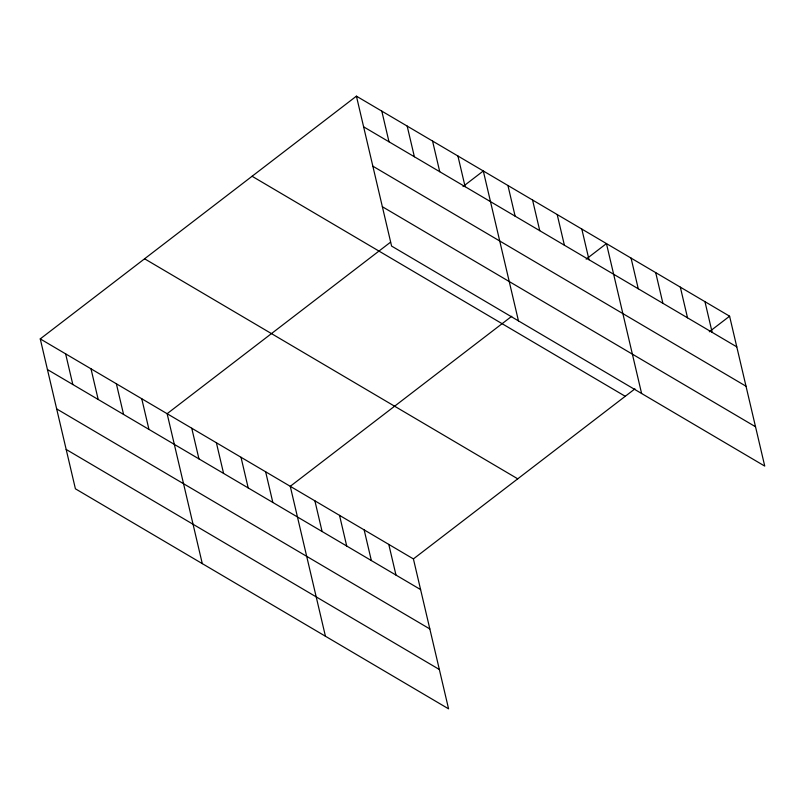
<?xml version="1.0" encoding="UTF-8"?>
<svg xmlns="http://www.w3.org/2000/svg" width="805" height="805" viewBox="0 0 805 805"><rect width="100%" height="100%" fill="white"/><g stroke="black" fill="none" stroke-linecap="round" stroke-linejoin="round"><path stroke-width="1.21" d="M40.25 338.895L413.408 558.922L448.576 708.843L75.408 488.806L40.25 338.895L356.424 96.157L729.592 316.194L764.75 466.105L391.592 246.078L356.424 96.157M390.556 242.174L167.128 413.7L202.286 563.621M463.016 186.549L483.302 170.972L518.46 320.883M511.769 316.264L290.263 486.311L325.431 636.232M586.161 259.16L606.447 243.583L641.605 393.494M413.408 558.922L634.914 388.875M709.296 331.771L729.592 316.194M363.619 126.828L736.776 346.864M372.846 166.182L746.014 386.219M382.365 206.724L755.523 426.761M252.086 176.265L625.254 396.302M144.588 258.787L517.746 478.824M47.445 369.555L420.602 589.592M56.672 408.91L429.83 628.947M66.181 449.452L439.339 669.488M704.959 301.674L712.153 332.344M680.336 287.154L687.52 317.814M655.703 272.633L662.897 303.294M631.07 258.103L638.264 288.774M581.814 229.063L589.008 259.733M557.191 214.543L564.386 245.203M532.558 200.012L539.753 230.683M507.935 185.492L515.12 216.163M457.924 156.009L465.119 186.68M432.557 141.046L439.741 171.717M407.179 126.083L414.374 156.754M381.801 111.12L388.996 141.791M388.785 544.401L395.98 575.072M364.152 529.881L371.347 560.552M339.529 515.361L346.714 546.032M314.896 500.841L322.091 531.501M265.64 471.79L272.835 502.461M241.007 457.27L248.202 487.941M216.384 442.75L223.579 473.41M191.751 428.23L198.946 458.89M141.75 398.737L148.945 429.407M116.373 383.774L123.568 414.444M90.995 368.811L98.19 399.481M65.628 353.858L72.822 384.518"/></g></svg>
